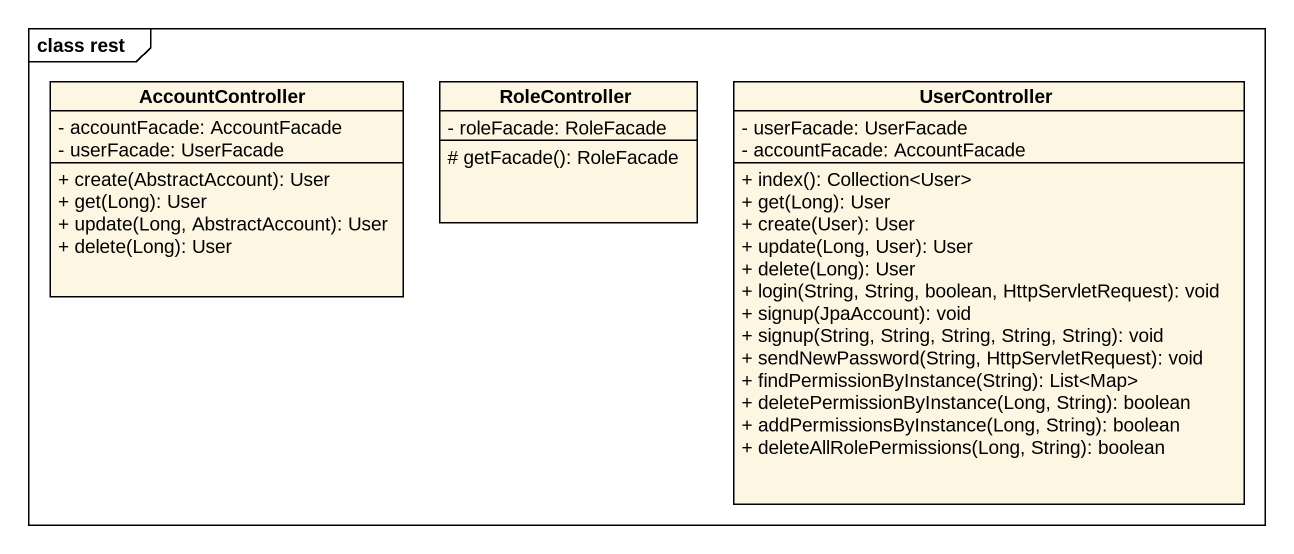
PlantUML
@startuml
mainframe class rest
hide circle
hide empty members
skinparam classAttributeIconSize 0
class AccountController {
  - accountFacade: AccountFacade
  - userFacade: UserFacade
  + create(AbstractAccount): User
  + get(Long): User
  + update(Long, AbstractAccount): User
  + delete(Long): User
}
class RoleController {
  - roleFacade: RoleFacade
  # getFacade(): RoleFacade
}
class UserController {
  - userFacade: UserFacade
  - accountFacade: AccountFacade
  + index(): Collection<User>
  + get(Long): User
  + create(User): User
  + update(Long, User): User
  + delete(Long): User
  + login(String, String, boolean, HttpServletRequest): void
  + signup(JpaAccount): void
  + signup(String, String, String, String, String): void
  + sendNewPassword(String, HttpServletRequest): void
  + findPermissionByInstance(String): List<Map>
  + deletePermissionByInstance(Long, String): boolean
  + addPermissionsByInstance(Long, String): boolean
  + deleteAllRolePermissions(Long, String): boolean
}
@enduml
